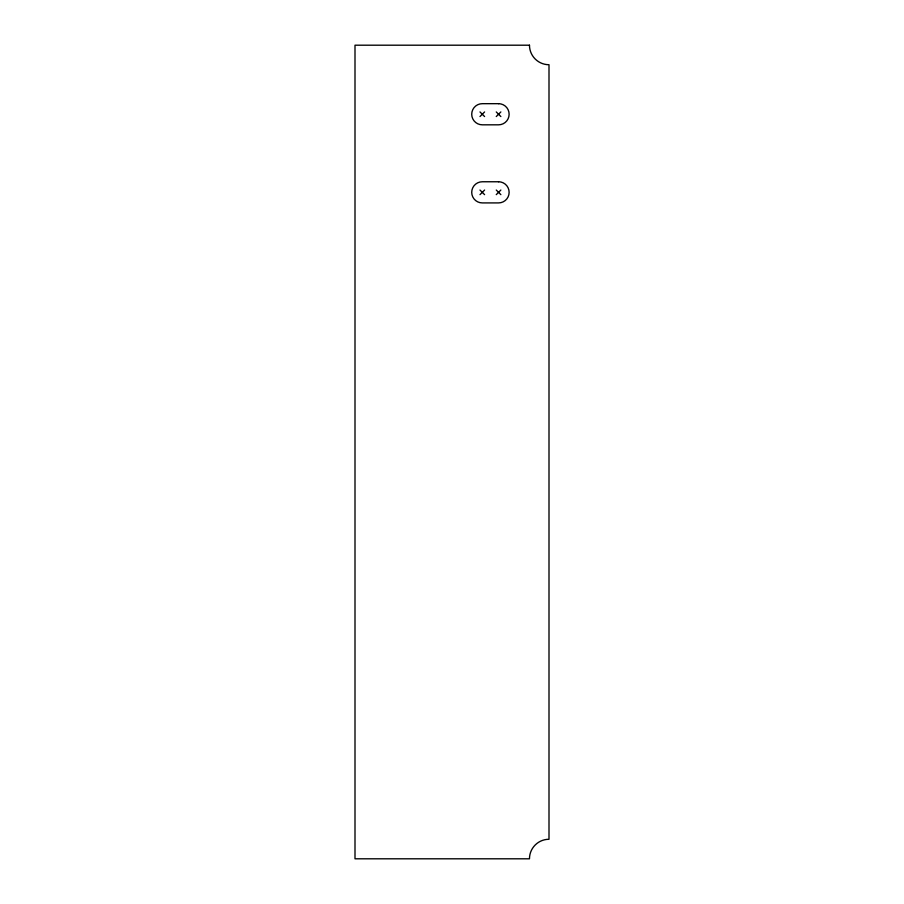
<?xml version="1.0" encoding="UTF-8"?>
<svg xmlns="http://www.w3.org/2000/svg" width="904" height="904" viewBox="0 0 904 904"><rect width="100%" height="100%" fill="white"/><g stroke="black" fill="none" stroke-linecap="round" stroke-linejoin="round"><path stroke-width="1.36" d="M479.99 116.548L484.589 111.949M496.262 116.548L500.861 111.949M479.99 194.642L484.589 190.043M496.262 194.642L500.861 190.043M496.262 111.949L500.861 116.548M479.99 111.949L484.589 116.548M496.262 190.043L500.861 194.642M479.99 190.043L484.589 194.642M529.473 45.2L355.001 45.2L355.001 858.8L529.473 858.8A19.526 19.526 0 0 1 548.999 839.274L548.999 64.726A19.526 19.526 0 0 1 529.473 45.2M498.567 103.677L482.295 103.677A10.577 10.577 0 0 0 471.718 114.243A10.577 10.577 0 0 0 482.295 124.82L498.567 124.82A10.577 10.577 0 0 0 509.133 114.243A10.577 10.577 0 0 0 498.567 103.677M498.567 181.76L482.295 181.76A10.577 10.577 0 0 0 471.718 192.337A10.577 10.577 0 0 0 482.295 202.914L498.567 202.914A10.577 10.577 0 0 0 509.133 192.337A10.577 10.577 0 0 0 498.567 181.76"/></g></svg>
